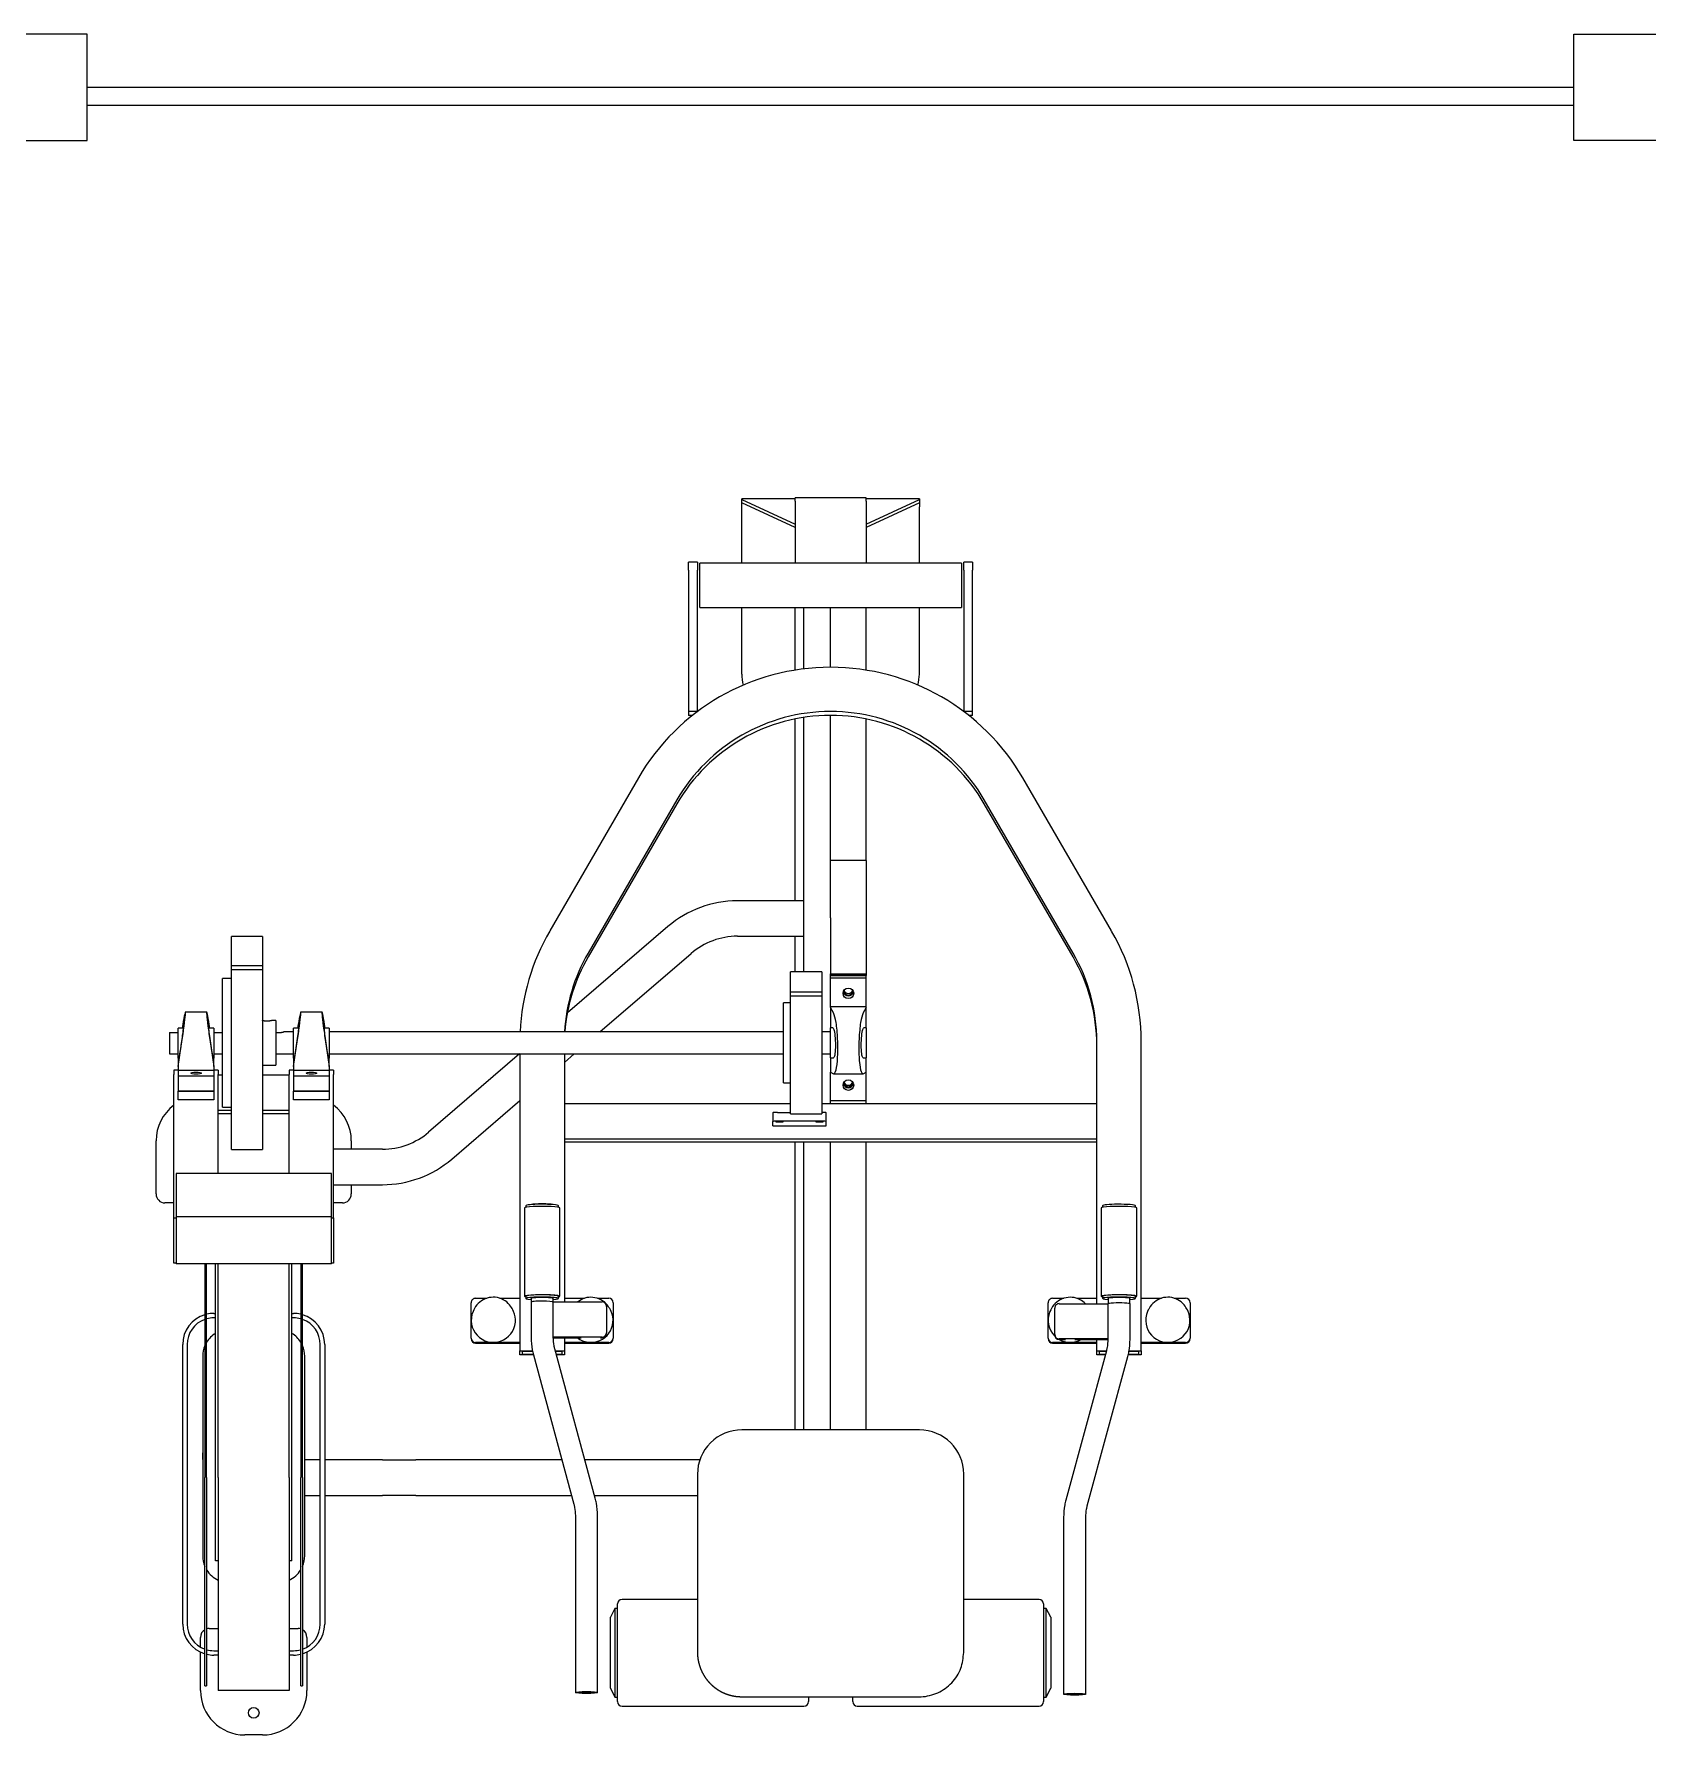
# Model space of a CAD drawing. Header units: millimetres. Extents: x -396 to 32754, y 354 to 22128.
# Drawn here: x 11954 to 13772, y 6112 to 8029 of the extents above; entities that cross this region are included whole.
import ezdxf

# ---------------------------------------------------------------- set-up
doc = ezdxf.new("R2010")
doc.units = ezdxf.units.MM
for name, color, linetype in [('equipments', 250, 'Continuous'), ('furniture', 26, 'Continuous'), ('glass', 7, 'Continuous')]:
    doc.layers.add(name, color=color, linetype=linetype)

# ---------------------------------------------------------------- blocks, each defined once
blk = doc.blocks.new('Fit29')
at = {"layer": 'equipments'}
for p, q in [((-100, 1349.4), (-100, 1349.7)), ((-40, 1349.7), (-100, 1349.7)), ((-100, 1349.1), (-100, 1349.4)), ((-100, 1349.1), (-40, 1321.3)), ((-100, 1345.2), (-100, 1349.1)), ((-40, 1317.4), (-100, 1345.2)), ((-100, 1340.7), (-100, 1345.2)), ((40, 1350.9), (-40, 1350.9)), ((-40, 1347.3), (-40, 1350.9)), ((-40, 1347.3), (-40, 1277.4)), ((40, 1347.3), (40, 1350.9)), ((100, 1349.7), (40, 1349.7)), ((40, 1321.3), (100, 1349.1)), ((40, 1347.3), (40, 1277.4)), ((100, 1345.2), (40, 1317.4)), ((100, 1349.7), (100, 1349.4)), ((100, 1349.1), (100, 1349.4)), ((100, 1349.1), (100, 1345.2)), ((100, 1345.2), (100, 1340.7)), ((-100, 1277.4), (-100, 1340.7)), ((100, 1277.4), (100, 1340.7)), ((-160, 1269.5), (-160, 1278.6)), ((-150, 1278.6), (-160, 1278.6)), ((-160, 1269.5), (-160, 1110.1)), ((-150, 1278.6), (-150, 1269.5)), ((-150, 1110.1), (-150, 1269.5)), ((147.5, 1277.4), (-147.5, 1277.4)), ((-147.5, 1227.4), (-147.5, 1277.4)), ((147.5, 1277.4), (147.5, 1227.4)), ((160, 1278.6), (150, 1278.6)), ((150, 1269.5), (150, 1278.6)), ((150, 1269.5), (150, 1110.1)), ((160, 1278.6), (160, 1269.5)), ((160, 1110.1), (160, 1269.5)), ((-147.5, 1227.4), (147.5, 1227.4)), ((-100, 1152.4), (-100, 1227.4)), ((-40, 1156.7), (-40, 1227.4)), ((-30, 1158.1), (-30, 1227.4)), ((0, 1159.9), (0, 1227.4)), ((40, 1156.7), (40, 1227.4)), ((100, 1152.4), (100, 1227.4)), ((-150, 1110.1), (-160, 1110.1)), ((-160, 1110.1), (-160, 1105.8)), ((-155.7, 1105.8), (-160, 1105.8)), ((-40, 896.9), (-40, 1101.7)), ((-30, 816.8), (-30, 1103.5)), ((0, 877.8), (0, 1105.8)), ((40, 942.2), (40, 1101.7)), ((160, 1110.1), (150, 1110.1)), ((160, 1105.8), (155.7, 1105.8)), ((160, 1105.8), (160, 1110.1)), ((-216.5, 1035.4), (-316.5, 862.9)), ((316.5, 862.9), (216.5, 1035.4)), ((-173.2, 1010.5), (-273.2, 838)), ((-173.2, 1006.1), (-273.2, 833.6)), ((273.2, 838), (173.2, 1010.5)), ((273.2, 833.6), (173.2, 1006.1)), ((40, 942.2), (0, 942.2)), ((40, 942.2), (40, 814.6)), ((-30, 896.9), (-105, 896.9)), ((-183.2, 867.9), (-296.6, 770.5)), ((0, 877.8), (0, 814.6)), ((-675, 823.9), (-675, 856.8)), ((-640, 856.8), (-675, 856.8)), ((-640, 856.8), (-640, 823.9)), ((-105, 856.9), (-30, 856.9)), ((-40, 816.8), (-40, 856.9)), ((-260, 749.2), (-157.1, 837.6)), ((-685, 736.8), (-685, 809.3)), ((-675, 809.3), (-685, 809.3)), ((-675, 818.9), (-675, 823.9)), ((-675, 823.9), (-640, 823.9)), ((-675, 616.8), (-675, 818.9)), ((-640, 818.9), (-675, 818.9)), ((-640, 823.9), (-640, 818.9)), ((-640, 818.9), (-640, 616.8)), ((-10, 816.8), (-45, 816.8)), ((-45, 794.3), (-45, 816.8)), ((-10, 816.8), (-10, 794.3)), ((0, 814.6), (40, 814.6)), ((0, 812.8), (0, 814.6)), ((40, 812.8), (0, 812.8)), ((0, 812.8), (40, 812.8)), ((0, 809.9), (0, 812.8)), ((0, 809.9), (40, 809.9)), ((0, 777.9), (0, 809.9)), ((40, 814.6), (40, 812.8)), ((40, 809.9), (40, 812.8)), ((40, 777.9), (40, 809.9)), ((-45, 794.3), (-10, 794.3)), ((-45, 789.3), (-45, 794.3)), ((-45, 656.8), (-45, 789.3)), ((-10, 789.3), (-45, 789.3)), ((-10, 794.3), (-10, 789.3)), ((-10, 789.3), (-10, 656.8)), ((-703, 771.5), (-727, 771.5)), ((-573, 771.5), (-597, 771.5)), ((-53, 691.8), (-53, 781.8)), ((-45, 781.8), (-53, 781.8)), ((0, 777.9), (40, 777.9)), ((0, 776.6), (0, 777.9)), ((0, 776.6), (0, 753.8)), ((3.4, 770.5), (0, 776.6)), ((40, 776.6), (36.6, 770.5)), ((40, 776.6), (40, 777.9)), ((40, 753.8), (40, 776.6)), ((-745, 748.5), (-745, 724.3)), ((-745, 748.5), (-735, 748.5)), ((-729.6, 753.5), (-735, 753.5)), ((-735, 719.5), (-735, 753.5)), ((-695, 753.5), (-700.4, 753.5)), ((-695, 753.5), (-695, 719.5)), ((-695, 748.5), (-685, 748.5)), ((-625, 761.8), (-630, 761.8)), ((-625, 761.8), (-625, 736.8)), ((-625, 748.5), (-620, 748.5)), ((-605, 749.2), (-616, 749.2)), ((-605, 719.5), (-605, 753.5)), ((-599.6, 753.5), (-605, 753.5)), ((-565, 753.5), (-570.4, 753.5)), ((-565, 753.5), (-565, 719.5)), ((-53, 749.2), (-565, 749.2)), ((0, 749.2), (-10, 749.2)), ((0, 719.8), (0, 753.8)), ((2.5, 753.8), (0, 753.8)), ((40, 753.8), (37.5, 753.8)), ((40, 753.8), (40, 719.8)), ((-735, 710.1), (-731.6, 733)), ((-698.4, 733), (-695, 710.1)), ((-685, 664.3), (-685, 736.8)), ((-625, 736.8), (-625, 711.8)), ((-605, 710.1), (-601.6, 733)), ((-568.4, 733), (-565, 710.1)), ((300, 442.9), (300, 738.3)), ((350, 389.7), (350, 738.3)), ((-745, 724.3), (-735, 724.3)), ((-735, 719.5), (-734.6, 719.5)), ((-735, 719.5), (-735, 710.1)), ((-735, 710.1), (-735, 705.6)), ((-695.4, 719.5), (-695, 719.5)), ((-695, 724.3), (-685, 724.3)), ((-695, 710.1), (-695, 719.5)), ((-695, 710.1), (-695, 705.6)), ((-640, 711.8), (-625, 711.8)), ((-625, 724.3), (-605, 724.3)), ((-605, 719.5), (-604.6, 719.5)), ((-605, 719.5), (-605, 710.1)), ((-605, 710.1), (-605, 705.6)), ((-565.4, 719.5), (-565, 719.5)), ((-565, 724.3), (-53, 724.3)), ((-565, 710.1), (-565, 719.5)), ((-565, 710.1), (-565, 705.6)), ((-350.4, 724.3), (-452.9, 636.2)), ((-350, 724.3), (-350, 389.7)), ((-300, 724.3), (-300, 444.9)), ((-300, 714.8), (-289, 724.3)), ((-10, 724.3), (0, 724.3)), ((0, 719.8), (3.3, 719.8)), ((0, 719.8), (0, 703.6)), ((36.7, 719.8), (40, 719.8)), ((40, 703.6), (40, 719.8)), ((-740, 705.9), (-740, 701)), ((-735, 705.9), (-740, 705.9)), ((-740, 539.7), (-740, 701)), ((-695, 705.6), (-735, 705.6)), ((-735, 705.6), (-735, 699.2)), ((-695, 699.2), (-735, 699.2)), ((-735, 699.2), (-735, 682.5)), ((-690, 705.9), (-695, 705.9)), ((-695, 705.6), (-695, 699.2)), ((-695, 699.2), (-695, 682.5)), ((-690, 705.9), (-690, 701)), ((-690, 589.5), (-690, 701)), ((-690, 700.9), (-685, 700.9)), ((-640, 700.9), (-610, 700.9)), ((-610, 705.9), (-610, 701)), ((-605, 705.9), (-610, 705.9)), ((-610, 589.5), (-610, 701)), ((-605, 705.6), (-605, 699.2)), ((-565, 705.6), (-605, 705.6)), ((-605, 699.2), (-605, 682.5)), ((-565, 699.2), (-605, 699.2)), ((-560, 705.9), (-565, 705.9)), ((-565, 705.6), (-565, 699.2)), ((-565, 699.2), (-565, 682.5)), ((-560, 705.9), (-560, 701)), ((-560, 539.7), (-560, 701)), ((-53, 691.8), (-45, 691.8)), ((0, 703.6), (3.4, 701.9)), ((0, 672), (0, 703.6)), ((3.8, 701.8), (36.2, 701.8)), ((36.6, 701.9), (40, 703.6)), ((40, 672), (40, 703.6)), ((-735, 682.5), (-695, 682.5)), ((-695, 682.5), (-735, 682.5)), ((-735, 672.7), (-735, 682.5)), ((-695, 672.7), (-735, 672.7)), ((-695, 682.5), (-695, 672.7)), ((-605, 672.7), (-605, 682.5)), ((-605, 682.5), (-565, 682.5)), ((-565, 682.5), (-605, 682.5)), ((-565, 672.7), (-605, 672.7)), ((-565, 682.5), (-565, 672.7)), ((-426.8, 605.9), (-350, 671.9)), ((0, 672), (40, 672)), ((0, 668.2), (0, 672)), ((40, 668.2), (40, 672)), ((-690, 660.9), (-675, 660.9)), ((-675, 656.9), (-690, 656.9)), ((-685, 664.3), (-675, 664.3)), ((-640, 660.9), (-610, 660.9)), ((-610, 656.9), (-640, 656.9)), ((-45, 668.2), (-300, 668.2)), ((-65, 658), (-65, 648.1)), ((-60, 658.5), (-45, 658.5)), ((-45, 656.8), (-10, 656.8)), ((300, 668.2), (-10, 668.2)), ((-5, 648.1), (-5, 658)), ((-65, 643.3), (-65, 648.1)), ((-65, 643.3), (-5, 643.3)), ((-10, 648.5), (-60, 648.5)), ((-5, 643.3), (-5, 648.1)), ((-760, 566.5), (-760, 626.5)), ((-675, 616.8), (-640, 616.8)), ((-505, 616.9), (-560, 616.9)), ((-540, 626.5), (-540, 616.9)), ((300, 628.3), (-300, 628.3)), ((300, 624.8), (-300, 624.8)), ((-40, 300.7), (-40, 624.8)), ((-30, 300.7), (-30, 624.8)), ((0, 300.7), (0, 624.8)), ((40, 300.7), (40, 624.8)), ((-562.5, 589.5), (-737.5, 589.5)), ((-737.5, 589.5), (-737.5, 540.9)), ((-562.5, 540.9), (-562.5, 589.5)), ((-560, 576.9), (-505, 576.9)), ((-540, 576.9), (-540, 566.5)), ((-740, 556.5), (-750, 556.5)), ((-550, 556.5), (-560, 556.5)), ((-740, 488.4), (-740, 539.7)), ((-740, 539.7), (-737.5, 539.7)), ((-737.5, 540.9), (-737.5, 487.7)), ((-562.5, 540.9), (-737.5, 540.9)), ((-562.5, 487.7), (-562.5, 540.9)), ((-562.5, 539.7), (-560, 539.7)), ((-560, 539.7), (-560, 488.4)), ((-345, 550.8), (-345, 451.2)), ((-343.5, 553.3), (-343.5, 551.5)), ((-306.5, 551.5), (-306.5, 553.3)), ((-305, 451.2), (-305, 550.8)), ((305, 550.8), (305, 451.2)), ((306.5, 553.3), (306.5, 551.5)), ((343.5, 551.5), (343.5, 553.3)), ((345, 451.2), (345, 550.8)), ((-737.5, 488.4), (-740, 488.4)), ((-562.5, 487.7), (-737.5, 487.7)), ((-562.5, 487.7), (-737.5, 487.7)), ((-737.5, 487.7), (-737.5, 487.7)), ((-705, 487.7), (-705, 485.5)), ((-705, 485.5), (-705, 247.2)), ((-705, 485.5), (-703, 485.5)), ((-703, 485.5), (-703, 487.7)), ((-703, 247.2), (-703, 485.5)), ((-693, 153.2), (-693, 487.7)), ((-690, 246.9), (-690, 487.7)), ((-610, 246.9), (-610, 487.7)), ((-607, 153.2), (-607, 487.7)), ((-597, 487.7), (-597, 485.5)), ((-597, 485.5), (-597, 247.2)), ((-597, 485.5), (-595, 485.5)), ((-595, 485.5), (-595, 487.7)), ((-595, 247.2), (-595, 485.5)), ((-560, 488.4), (-562.5, 488.4)), ((-562.5, 487.7), (-562.5, 487.7)), ((-405, 404.2), (-405, 444)), ((-400, 449), (-387.3, 449)), ((-372.7, 449), (-350, 449)), ((-343.5, 451.2), (-343.5, 448.7)), ((-337.5, 444.7), (-337.5, 404.9)), ((-337.2, 449), (-337.2, 444.9)), ((-312.7, 444.9), (-312.7, 449)), ((-312.5, 405.1), (-312.5, 444.9)), ((-312.5, 444.9), (-257.5, 444.9)), ((-306.5, 448.7), (-306.5, 451.2)), ((-300, 449), (-277.3, 449)), ((-262.7, 449), (-250, 449)), ((-245, 444), (-245, 404.2)), ((245, 404.2), (245, 444)), ((250, 449), (262.7, 449)), ((257.5, 442.9), (312.5, 442.9)), ((277.3, 449), (300, 449)), ((306.5, 451.2), (306.5, 448.7)), ((312.5, 442.9), (312.5, 403.1)), ((312.8, 449), (312.8, 442.9)), ((337.3, 442.9), (337.3, 449)), ((337.5, 402.9), (337.5, 442.7)), ((343.5, 448.7), (343.5, 451.2)), ((350, 449), (372.7, 449)), ((387.3, 449), (400, 449)), ((405, 444), (405, 404.2)), ((-695, 431.9), (-693, 431.9)), ((-693, 426.9), (-695, 426.9)), ((-607, 431.9), (-605, 431.9)), ((-605, 426.9), (-607, 426.9)), ((-402, 435.8), (-402.8, 434)), ((-357.2, 434), (-358, 435.8)), ((-252.5, 439.9), (-252.5, 410.1)), ((-247.2, 434), (-248, 435.8)), ((248, 435.8), (247.2, 434)), ((252.5, 408.1), (252.5, 438)), ((358, 435.8), (357.2, 434)), ((402.8, 434), (402, 435.8)), ((-405, 404.2), (-405, 403.5)), ((-257.5, 405.1), (-312.5, 405.1)), ((-312.5, 405.1), (-312.5, 404.9)), ((-312.5, 404.6), (-280.9, 404.6)), ((-300, 404.6), (-300, 389.7)), ((-259.1, 404.6), (-257.5, 404.6)), ((-252.5, 409.7), (-252.5, 410.1)), ((-245, 403.5), (-245, 404.2)), ((245, 404.2), (245, 403.5)), ((252.5, 408.1), (252.5, 407.6)), ((312.5, 403.1), (257.5, 403.1)), ((257.5, 402.7), (264.7, 402.7)), ((275.3, 402.7), (312.5, 402.7)), ((300, 389.7), (300, 402.7)), ((312.5, 402.9), (312.5, 403.1)), ((405, 403.5), (405, 404.2)), ((-730, 81.9), (-730, 396.9)), ((-725, 396.9), (-725, 81.9)), ((-707.5, 383.7), (-707.5, 274.9)), ((-592.5, 158.7), (-592.5, 383.7)), ((-575, 81.9), (-575, 396.9)), ((-570, 396.9), (-570, 81.9)), ((-350, 399.2), (-400, 399.2)), ((-400, 398.5), (-350, 398.5)), ((-350, 385.3), (-350, 389.7)), ((-350, 389.7), (-335.9, 389.7)), ((-334.9, 385.3), (-350, 385.3)), ((-347, 385.6), (-347, 389.4)), ((-347, 389.4), (-335.9, 389.4)), ((-335, 385.6), (-347, 385.6)), ((-334.9, 385.3), (-289.2, 217)), ((-265.1, 223.6), (-310.8, 391.9)), ((-310.2, 389.7), (-300, 389.7)), ((-310.1, 389.4), (-303, 389.4)), ((-303, 385.6), (-309.1, 385.6)), ((-300, 385.3), (-309, 385.3)), ((-303, 389.4), (-303, 385.6)), ((-250, 399.2), (-300, 399.2)), ((-300, 398.5), (-250, 398.5)), ((-300, 389.7), (-300, 385.3)), ((300, 399.2), (250, 399.2)), ((250, 398.5), (300, 398.5)), ((310.8, 389.9), (265.1, 221.6)), ((289.2, 215.1), (334.9, 383.3)), ((300, 389.7), (310.7, 389.7)), ((300, 385.3), (300, 389.7)), ((309.5, 385.3), (300, 385.3)), ((303, 389.4), (310.6, 389.4)), ((303, 385.6), (303, 389.4)), ((309.6, 385.6), (303, 385.6)), ((350, 385.3), (335.4, 385.3)), ((347, 385.6), (335.5, 385.6)), ((336.3, 389.7), (350, 389.7)), ((336.3, 389.4), (347, 389.4)), ((347, 389.4), (347, 385.6)), ((400, 399.2), (350, 399.2)), ((350, 398.5), (400, 398.5)), ((350, 389.7), (350, 385.3)), ((100, 300.7), (-100, 300.7)), ((-707.5, 267.4), (-707.5, 274.9)), ((-707.5, 267.4), (-707.5, 158.7)), ((-575, 266.9), (-592.5, 266.9)), ((-505, 266.9), (-570, 266.9)), ((-505, 266.9), (-467.5, 266.9)), ((-302.8, 266.9), (-467.5, 266.9)), ((-182.5, 266.9), (-276.9, 266.9)), ((-147.3, 266.9), (-182.5, 266.9)), ((-150, 250.9), (-150, 249.1)), ((150, 249.1), (150, 250.9)), ((-705, 12.2), (-705, 247.2)), ((-703, 247.2), (-703, 12.2)), ((-690, 246.9), (-690, 6.9)), ((-610, 246.9), (-610, 6.9)), ((-597, 12.2), (-597, 247.2)), ((-595, 247.2), (-595, 12.2)), ((-150, 249.1), (-150, 49.9)), ((150, 49.9), (150, 249.1)), ((-592.5, 226.9), (-575, 226.9)), ((-570, 226.9), (-505, 226.9)), ((-467.5, 226.9), (-505, 226.9)), ((-467.5, 226.9), (-291.9, 226.9)), ((-266, 226.9), (-182.5, 226.9)), ((-182.5, 226.9), (-150, 226.9)), ((-287.5, 204.1), (-287.5, 4.8)), ((-262.5, 4.8), (-262.5, 204.1)), ((262.5, 202.1), (262.5, 2.8)), ((287.5, 2.8), (287.5, 202.1)), ((-690, 153.2), (-693, 153.2)), ((-607, 153.2), (-610, 153.2)), ((-243, 99.5), (-248, 89.5)), ((-243, 99.5), (-243, 49.5)), ((-240, 99.5), (-243, 99.5)), ((-240, 49.5), (-240, 104.5)), ((-150, 109.5), (-235, 109.5)), ((235, 109.5), (150, 109.5)), ((240, 104.5), (240, 49.5)), ((243, 99.5), (240, 99.5)), ((243, 49.5), (243, 99.5)), ((248, 89.5), (243, 99.5)), ((-700, 76.9), (-690, 76.9)), ((-610, 76.9), (-600, 76.9)), ((-248, 49.5), (-248, 89.5)), ((248, 89.5), (248, 49.5)), ((-710, 55.9), (-710, 66.9)), ((-590, 66.9), (-590, 55.9)), ((-710, 6.9), (-710, 50.3)), ((-695, 51.9), (-690, 51.9)), ((-690, 46.9), (-695, 46.9)), ((-610, 51.9), (-605, 51.9)), ((-605, 46.9), (-610, 46.9)), ((-590, 50.3), (-590, 6.9)), ((-248, 9.5), (-248, 49.5)), ((-243, 49.5), (-243, -0.5)), ((-240, -5.5), (-240, 49.5)), ((240, 49.5), (240, -5.5)), ((243, -0.5), (243, 49.5)), ((248, 49.5), (248, 9.5)), ((-705, 12.2), (-703, 12.2)), ((-610, 6.9), (-690, 6.9)), ((-597, 12.2), (-595, 12.2)), ((-248, 9.5), (-243, -0.5)), ((-100, 0), (100, 0)), ((-25, 0), (-25, -5.5)), ((243, -0.5), (248, 9.5)), ((-243, -0.5), (-240, -0.5)), ((-235, -10.5), (-30, -10.5)), ((25, -5.5), (25, 0)), ((30, -10.5), (235, -10.5)), ((240, -0.5), (243, -0.5)), ((-640, -43.1), (-660, -43.1))]:
    blk.add_line(p, q, dxfattribs=at)
blk.add_circle((-650, -18.1), 6, dxfattribs=at)
for centre, radius, start, end in [((-50, 1152.4), 50, 180, 194.608), ((50, 1152.4), 50, 345.392, 360), ((-105, 776.9), 120, 90, 130.6696), ((-105, 776.9), 80, 90, 130.6696), ((-710, 626.5), 50, 126.8699, 180), ((-590, 626.5), 50, 360, 53.1301), ((-505, 696.9), 80, 270, 310.6696), ((-505, 696.9), 120, 270, 310.6696), ((-750, 566.5), 10, 180, 270), ((-550, 566.5), 10, 270, 360), ((-695, 396.9), 35, 106.6015, 180), ((-695, 396.9), 30, 109.4712, 180), ((-695, 396.9), 35, 90, 103.213), ((-695, 396.9), 30, 90, 105.466), ((-605, 396.9), 35, 76.787, 90), ((-605, 396.9), 30, 74.534, 90), ((-605, 396.9), 35, 360, 73.3984), ((-605, 396.9), 30, 360, 70.5288), ((-677.5, 383.7), 30, 121.1089, 148.2116), ((-622.5, 383.7), 30, 31.7883, 58.8911), ((-677.5, 383.7), 30, 156.4435, 180), ((-622.5, 383.7), 30, 360, 23.5564), ((-677.5, 158.7), 30, 180, 203.5564), ((-622.5, 158.7), 30, 336.4435, 360), ((-677.5, 158.7), 30, 211.7883, 245.3757), ((-622.5, 158.7), 30, 294.6243, 328.2116), ((-235, 104.5), 5, 90, 180), ((235, 104.5), 5, 360, 90), ((-695, 81.9), 35, 180, 253.3984), ((-695, 81.9), 30, 180, 250.5288), ((-700, 66.9), 10, 90, 107.4576), ((-600, 66.9), 10, 72.5424, 90), ((-605, 81.9), 35, 286.6015, 360), ((-605, 81.9), 30, 289.4712, 360), ((-700, 66.9), 10, 120, 180), ((-600, 66.9), 10, 360, 60), ((-695, 81.9), 30, 254.534, 270), ((-695, 81.9), 35, 256.787, 270), ((-605, 81.9), 30, 270, 285.466), ((-605, 81.9), 35, 270, 283.213), ((-660, 6.9), 50, 180, 270), ((-640, 6.9), 50, 270, 360), ((-235, -5.5), 5, 180, 270), ((-30, -5.5), 5, 270, 360), ((30, -5.5), 5, 180, 270), ((235, -5.5), 5, 270, 360)]:
    blk.add_arc(centre, radius, start, end, dxfattribs=at)
for centre, major_axis, ratio, start_param, end_param in [((0, 910.9), (250, 0), 0.996195, 0.523599, 2.617994), ((0, 910.9), (200, 0), 0.996195, 0.523599, 2.617994), ((0, 906.5), (200, 0), 0.996195, 0.523599, 2.617994), ((-100, 738.3), (250, 0), 0.996195, 2.617994, 3.097831), ((100, 738.3), (250, 0), 0.996195, 0, 0.523599), ((-100, 738.3), (200, 0), 0.996195, 2.617994, 3.08688), ((-100, 734), (200, 0), 0.996195, 2.617994, 3.064961), ((100, 738.3), (200, 0), 0.996195, 0, 0.523599), ((100, 734), (200, 0), 0.996195, 0, 0.523599), ((20, 792.6), (6, 0), 0.984808, 1.570796326794897, 7.853981633974483), ((20, 795.6), (6, 0), 0.984808, -2.889123, -0.25247), ((20, 795.6), (5, 0), 0.984808, 3.074333, 6.350445), ((20, 797.3), (5, 0), 0.984808, -2.894041, -1.570796), ((20, 797.3), (5, 0), 0.984808, -1.570796, -0.247551), ((-715, 702.6), (6, 0), 0.197393, 1.570796326794897, 7.853981633974483), ((-585, 702.6), (6, 0), 0.197393, 1.570796326794897, 7.853981633974483), ((20, 689.2), (6, 0), 0.984808, 1.570796326794897, 7.853981633974483), ((20, 692.2), (6, 0), 0.984808, -2.889123, -0.25247), ((20, 692.2), (5, 0), 0.984808, 3.074333, 6.350445), ((20, 693.9), (5, 0), 0.984808, -2.894041, -1.570796), ((20, 693.9), (5, 0), 0.984808, -1.570796, -0.247551), ((-60, 658), (5, 0), 0.087156, 1.570796, 3.141593), ((-10, 658), (5, 0), 0.087156, 0, 1.570796), ((-60, 648.1), (5, 0), 0.087156, 1.570796, 3.141593), ((-57.5, 647.6), (4, 0), 0.087156, 1.570796326794897, 7.853981633974483), ((-12.5, 647.6), (4, 0), 0.087156, 1.570796326794897, 7.853981633974483), ((-10, 648.1), (5, 0), 0.087156, 0, 1.570796), ((-325, 550.8), (20, 0), 0.087156, 0, 3.141593), ((-325, 553.3), (18.5, 0), 0.087156, 1.658063, 3.141593), ((-325, 554.3), (12.2, 0), 0.087156, 0.221571, 2.920022), ((-325, 553.3), (18.5, 0), 0.087156, 0, 1.658063), ((325, 550.8), (20, 0), 0.087156, 0, 3.141593), ((325, 553.3), (18.5, 0), 0.087156, 1.658063, 3.141593), ((325, 553.3), (18.5, 0), 0.087156, 0, 1.658063), ((-400, 444), (5, 0), 0.996195, 1.570796, 3.141593), ((-325, 448.7), (18.5, 0), 0.087156, 1.48353, 3.988689), ((-325, 451.2), (20, 0), 0.087156, -0.389761, 3.141593), ((-325, 451.2), (20, 0), 0.087156, -3.141593, -2.751832), ((-325, 451.2), (18.5, 0), 0.087156, 1.48353, 3.141593), ((-325, 448.7), (12.6, 0), 0.087156, -0.236251, 3.377844), ((-325, 444.7), (12.5, 0), 0.087156, 1.570796, 3.141593), ((-325, 444.7), (12.5, 0), 0.087156, 0, 1.570796), ((-325, 451.2), (18.5, 0), 0.087156, 0, 1.48353), ((-325, 448.7), (18.5, 0), 0.087156, -0.847096, 1.48353), ((-257.5, 439.9), (5, 0), 0.996195, 0, 1.570796), ((-250, 444), (5, 0), 0.996195, 0, 1.570796), ((250, 444), (5, 0), 0.996195, 1.570796, 3.141593), ((257.5, 438), (5, 0), 0.996195, 1.570796, 3.141593), ((325, 448.7), (18.5, 0), 0.087156, 1.48353, 3.988689), ((325, 451.2), (20, 0), 0.087156, -0.389761, 3.141593), ((325, 451.2), (20, 0), 0.087156, -3.141593, -2.751832), ((325, 451.2), (18.5, 0), 0.087156, 1.48353, 3.141593), ((325, 448.7), (12.6, 0), 0.087156, -0.236251, 3.377844), ((325, 442.7), (12.5, 0), 0.087156, 0, 3.141593), ((325, 451.2), (18.5, 0), 0.087156, 0, 1.48353), ((325, 448.7), (18.5, 0), 0.087156, -0.847096, 1.48353), ((400, 444), (5, 0), 0.996195, 0, 1.570796), ((-380, 424.1), (24.9, 0), 0.996195, 2.731007, 6.195919), ((-380, 424.1), (24.9, 0), 0.996195, -0.087266, 0.410585), ((-270, 424.1), (24.9, 0), 0.996195, -2.238495, -0.087266), ((-270, 424.1), (24.9, 0), 0.996195, -0.087266, 0.410585), ((270, 424.1), (24.9, 0), 0.996195, 2.731007, 3.941914), ((380, 424.1), (24.9, 0), 0.996195, 2.731007, 6.195919), ((380, 424.1), (24.9, 0), 0.996195, -0.087266, 0.410585), ((-400, 404.2), (5, 0), 0.996195, 3.141593, 4.712389), ((-400, 403.5), (5, 0), 0.996195, 3.141593, 4.712389), ((-257.5, 410.1), (5, 0), 0.996195, -1.570796, 0), ((-257.5, 409.6), (5, 0), 0.996195, -1.570796, -0.010332), ((-250, 404.2), (5, 0), 0.996195, -1.570796, 0), ((-250, 403.5), (5, 0), 0.996195, -1.570796, 0), ((250, 404.2), (5, 0), 0.996195, 3.141593, 4.712389), ((250, 403.5), (5, 0), 0.996195, 3.141593, 4.712389), ((257.5, 408.1), (5, 0), 0.996195, 3.141593, 4.712389), ((257.5, 407.6), (5, 0), 0.996195, 3.141593, 4.712389), ((270, 424.1), (24.9, 0), 0.996195, -2.095131, -1.046461), ((400, 404.2), (5, 0), 0.996195, -1.570796, 0), ((400, 403.5), (5, 0), 0.996195, -1.570796, 0), ((-100, 250.9), (50, 0), 0.996195, 1.570796, 3.141593), ((100, 250.9), (50, 0), 0.996195, 0, 1.570796), ((-275, 4.8), (12.5, 0), 0.087156, 1.570796326794897, 7.853981633974483), ((-275, 4.8), (9.5, 0), 0.087156, 1.570796326794897, 7.853981633974483), ((275, 2.8), (12.5, 0), 0.087156, 1.570796326794897, 7.853981633974483), ((275, 2.8), (9.5, 0), 0.087156, 1.570796326794897, 7.853981633974483)]:
    blk.add_ellipse(centre, major_axis=major_axis, ratio=ratio, start_param=start_param, end_param=end_param, dxfattribs=at)
for points, knots in [([(-731.6, 733), (-730.7, 739.4), (-728.8, 752.3), (-727, 767.3), (-726.7, 773.2), (-728, 768.7), (-729.7, 758.6), (-730.5, 753.5)], [0, 0, 0, 0, 19.095183, 38.086593, 57.003386, 75.95591, 95.015627, 95.015627, 95.015627, 95.015627]), ([(-699.5, 753.5), (-700.3, 758.6), (-702, 768.7), (-703.3, 773.2), (-703, 767.3), (-701.2, 752.3), (-699.3, 739.4), (-698.4, 733)], [0, 0, 0, 0, 19.059717, 38.012241, 56.929034, 75.920443, 95.015627, 95.015627, 95.015627, 95.015627]), ([(-601.6, 733), (-600.7, 739.4), (-598.8, 752.3), (-597, 767.3), (-596.7, 773.2), (-598, 768.7), (-599.7, 758.6), (-600.5, 753.5)], [0, 0, 0, 0, 19.095183, 38.086593, 57.003386, 75.95591, 95.015627, 95.015627, 95.015627, 95.015627]), ([(-569.5, 753.5), (-570.3, 758.6), (-572, 768.7), (-573.3, 773.2), (-573, 767.3), (-571.2, 752.3), (-569.3, 739.4), (-568.4, 733)], [0, 0, 0, 0, 19.059717, 38.012241, 56.929034, 75.920443, 95.015627, 95.015627, 95.015627, 95.015627]), ([(3.4, 701.9), (4.4, 702.5), (6.4, 703.8), (8.2, 720.1), (8.2, 741.1), (6.4, 761.5), (4.4, 767.5), (3.4, 770.5)], [0, 0, 0, 0, 20.526587, 40.931445, 61.267021, 81.67188, 102.198467, 102.198467, 102.198467, 102.198467]), ([(36.6, 770.5), (35.6, 767.5), (33.6, 761.5), (31.8, 741.1), (31.8, 720.1), (33.6, 703.8), (35.6, 702.5), (36.6, 701.9)], [0, 0, 0, 0, 20.526587, 40.931445, 61.267021, 81.67188, 102.198467, 102.198467, 102.198467, 102.198467]), ([(-729.6, 753.5), (-729.6, 753.1), (-729.6, 752.1), (-730.4, 745.3), (-731.6, 736.5), (-732.9, 727.7), (-734.1, 720.9), (-734.4, 720), (-734.6, 719.5)], [0, 0, 0, 0, 8.799702, 17.628885, 26.506129, 35.402011, 44.268633, 53.087144, 53.087144, 53.087144, 53.087144]), ([(-695.4, 719.5), (-695.6, 720.2), (-696, 721.5), (-697.6, 731), (-699.2, 742), (-700.4, 751.5), (-700.4, 752.8), (-700.4, 753.5)], [0, 0, 0, 0, 10.533987, 21.135614, 31.752793, 42.311973, 52.819571, 52.819571, 52.819571, 52.819571]), ([(-635, 761.3), (-635.3, 761.3), (-636, 761.3), (-636.9, 761.3), (-637.8, 761.4), (-638.6, 761.5), (-639.2, 761.6), (-639.6, 761.7), (-639.9, 761.7), (-640, 761.8), (-640, 761.8)], [0, 0, 0, 0, 0.967963, 1.964254, 2.961193, 3.929966, 4.898683, 5.895569, 6.891828, 7.85976, 7.85976, 7.85976, 7.85976]), ([(-630, 761.8), (-630, 761.8), (-630.1, 761.7), (-630.4, 761.7), (-630.8, 761.6), (-631.4, 761.5), (-632.2, 761.4), (-633.1, 761.3), (-634, 761.3), (-634.7, 761.3), (-635, 761.3)], [0, 0, 0, 0, 0.967932, 1.964191, 2.961077, 3.929795, 4.898567, 5.895506, 6.891797, 7.85976, 7.85976, 7.85976, 7.85976]), ([(-620, 748.5), (-619.7, 748.6), (-619.2, 748.6), (-618.5, 748.6), (-617.8, 748.8), (-617.2, 748.9), (-616.7, 749), (-616.3, 749.1), (-616, 749.2), (-616, 749.2), (-616, 749.2)], [0, 0, 0, 0, 0.777304, 1.577121, 2.378318, 3.157374, 3.936116, 4.737014, 5.536649, 6.31378, 6.31378, 6.31378, 6.31378]), ([(-599.6, 753.5), (-599.6, 752.8), (-599.6, 751.5), (-600.8, 742), (-602.4, 731), (-604, 721.5), (-604.4, 720.2), (-604.6, 719.5)], [0, 0, 0, 0, 10.507599, 21.066779, 31.683958, 42.285584, 52.819571, 52.819571, 52.819571, 52.819571]), ([(-565.4, 719.5), (-565.6, 720.2), (-566, 721.5), (-567.6, 731), (-569.2, 742), (-570.4, 751.5), (-570.4, 752.8), (-570.4, 753.5)], [0, 0, 0, 0, 10.533987, 21.135614, 31.752793, 42.311973, 52.819571, 52.819571, 52.819571, 52.819571]), ([(2.5, 753.8), (3, 753.1), (4.1, 751.8), (5.3, 742.3), (5.6, 731.2), (4.8, 721.7), (3.8, 720.4), (3.3, 719.8)], [0, 0, 0, 0, 10.619317, 21.185326, 31.694997, 42.223377, 52.819565, 52.819565, 52.819565, 52.819565]), ([(36.7, 719.8), (36.2, 720.4), (35.2, 721.7), (34.4, 731.2), (34.7, 742.3), (35.9, 751.8), (37, 753.1), (37.5, 753.8)], [0, 0, 0, 0, 10.596188, 21.124568, 31.63424, 42.200248, 52.819565, 52.819565, 52.819565, 52.819565]), ([(-358, 435.8), (-359.1, 437.8), (-361.7, 442.5), (-368.6, 447.9), (-377.7, 450.7), (-387.2, 449.7), (-395.6, 445.2), (-400.1, 439.8), (-401.7, 436.4), (-402, 435.8)], [0, 0, 0, 0, 6.903371, 16.208841, 25.513931, 34.815465, 44.112354, 53.405834, 55.442296, 55.442296, 55.442296, 55.442296]), ([(-248, 435.8), (-249.1, 437.8), (-251.7, 442.5), (-258.6, 447.9), (-267.7, 450.6), (-277.2, 449.8), (-282.4, 446.5), (-285, 444.9)], [0, 0, 0, 0, 6.903379, 16.208769, 25.513748, 34.815125, 43.785955, 43.785955, 43.785955, 43.785955]), ([(287.2, 442.9), (285.3, 444.6), (280.9, 448.2), (272.3, 450.6), (262.8, 449.7), (254.4, 445.2), (249.9, 439.8), (248.3, 436.4), (248, 435.8)], [0, 0, 0, 0, 7.524256, 16.829282, 26.130781, 35.427642, 44.721098, 46.757634, 46.757634, 46.757634, 46.757634]), ([(402, 435.8), (400.9, 437.8), (398.3, 442.5), (391.4, 447.9), (382.3, 450.7), (372.8, 449.7), (364.4, 445.2), (359.9, 439.8), (358.3, 436.4), (358, 435.8)], [0, 0, 0, 0, 6.903371, 16.208841, 25.513931, 34.815465, 44.112354, 53.405834, 55.442296, 55.442296, 55.442296, 55.442296]), ([(-337.5, 404.9), (-337.3, 400.1), (-337, 393.5), (-335.4, 387.2), (-334.9, 385.3)], [0, 0, 0, 0, 14.165699, 19.780635, 19.780635, 19.780635, 19.780635]), ([(-310.8, 391.9), (-311.1, 393.1), (-312.1, 397.3), (-312.3, 401.7), (-312.5, 404.9)], [0, 0, 0, 0, 3.743124, 13.189333, 13.189333, 13.189333, 13.189333]), ([(312.5, 402.9), (312.3, 399.7), (312.1, 395.3), (311.1, 391.1), (310.8, 389.9)], [0, 0, 0, 0, 9.445287, 13.189336, 13.189336, 13.189336, 13.189336]), ([(334.9, 383.3), (335.4, 385.2), (337, 391.5), (337.3, 398.1), (337.5, 402.9)], [0, 0, 0, 0, 5.613548, 19.78063, 19.78063, 19.78063, 19.78063]), ([(-707.5, 274.9), (-707.5, 274.9), (-707.5, 274.5), (-707.5, 273.7), (-707.4, 272.4), (-707.3, 271.2), (-707.4, 269.9), (-707.5, 268.6), (-707.5, 267.8), (-707.5, 267.4), (-707.5, 267.4)], [0, 0, 0, 0, 0.143923, 1.443662, 2.746972, 4.018193, 5.289414, 6.592724, 7.892463, 8.036385, 8.036385, 8.036385, 8.036385]), ([(-289.2, 217), (-288.9, 215.8), (-287.9, 211.6), (-287.7, 207.2), (-287.5, 204.1)], [0, 0, 0, 0, 3.743124, 13.189333, 13.189333, 13.189333, 13.189333]), ([(-262.5, 204.1), (-262.7, 208.8), (-263, 215.4), (-264.6, 221.8), (-265.1, 223.6)], [0, 0, 0, 0, 14.165699, 19.780635, 19.780635, 19.780635, 19.780635]), ([(265.1, 221.6), (264.6, 219.8), (263, 213.4), (262.7, 206.8), (262.5, 202.1)], [0, 0, 0, 0, 5.613548, 19.78063, 19.78063, 19.78063, 19.78063]), ([(287.5, 202.1), (287.7, 205.2), (287.9, 209.6), (288.9, 213.8), (289.2, 215.1)], [0, 0, 0, 0, 9.445287, 13.189336, 13.189336, 13.189336, 13.189336]), ([(-150, 49.9), (-150, 49.8), (-150, 49.6), (-150, 49.3), (-150, 48.9), (-150, 48.6), (-150, 48.3), (-150, 48), (-150, 47.7), (-149.9, 47.4), (-149.9, 47), (-149.9, 46.7), (-149.9, 46.4), (-149.9, 46.1), (-149.8, 45.8), (-149.8, 45.5), (-149.8, 45.2), (-149.7, 44.8), (-149.7, 44.5), (-149.7, 44.2), (-149.6, 43.9), (-149.6, 43.6), (-149.6, 43.3), (-149.5, 43), (-149.5, 42.7), (-149.4, 42.3), (-149.4, 42), (-149.3, 41.7), (-149.3, 41.4), (-149.2, 41.1), (-149.2, 40.8), (-149.1, 40.5), (-149, 40.2), (-149, 39.9), (-148.9, 39.6), (-148.8, 39.2), (-148.8, 38.9), (-148.7, 38.6), (-148.6, 38.3), (-148.6, 38), (-148.5, 37.7), (-148.4, 37.4), (-148.3, 37.1), (-148.2, 36.8), (-148.2, 36.5), (-148.1, 36.2), (-148, 35.9), (-147.9, 35.6), (-147.8, 35.3), (-147.7, 35), (-147.6, 34.7), (-147.5, 34.4), (-147.4, 34.1), (-147.3, 33.8), (-147.2, 33.5), (-147.1, 33.2), (-147, 32.9), (-146.9, 32.6), (-146.8, 32.3), (-146.7, 32), (-146.6, 31.7), (-146.4, 31.4), (-146.3, 31.1), (-146.2, 30.8), (-146.1, 30.5), (-146, 30.3), (-145.8, 30), (-145.7, 29.7), (-145.6, 29.4), (-145.5, 29.1), (-145.3, 28.8), (-145.2, 28.5), (-145, 28.2), (-144.9, 28), (-144.8, 27.7), (-144.6, 27.4), (-144.5, 27.1), (-144.3, 26.8), (-144.2, 26.6), (-144, 26.3), (-143.9, 26), (-143.7, 25.7), (-143.6, 25.4), (-143.4, 25.2), (-143.3, 24.9), (-143.1, 24.6), (-143, 24.4), (-142.8, 24.1), (-142.6, 23.8), (-142.5, 23.6), (-142.3, 23.3), (-142.1, 23), (-142, 22.8), (-141.8, 22.5), (-141.6, 22.2), (-141.4, 22), (-141.3, 21.7), (-141.1, 21.5), (-140.9, 21.2), (-140.7, 20.9), (-140.5, 20.7), (-140.4, 20.4), (-140.2, 20.2), (-140, 19.9), (-139.8, 19.7), (-139.6, 19.4), (-139.4, 19.2), (-139.2, 18.9), (-139, 18.7), (-138.8, 18.4), (-138.6, 18.2), (-138.4, 18), (-138.2, 17.7), (-138, 17.5), (-137.8, 17.2), (-137.6, 17), (-137.4, 16.8), (-137.2, 16.5), (-137, 16.3), (-136.8, 16.1), (-136.5, 15.8), (-136.3, 15.6), (-136.1, 15.4), (-135.9, 15.2), (-135.7, 14.9), (-135.4, 14.7), (-135.2, 14.5), (-135, 14.3), (-134.8, 14), (-134.5, 13.8), (-134.3, 13.6), (-134.1, 13.4), (-133.9, 13.2), (-133.6, 13), (-133.4, 12.7), (-133.1, 12.5), (-132.9, 12.3), (-132.7, 12.1), (-132.4, 11.9), (-132.2, 11.7), (-131.9, 11.5), (-131.7, 11.3), (-131.5, 11.1), (-131.2, 10.9), (-131, 10.7), (-130.7, 10.5), (-130.5, 10.3), (-130.2, 10.1), (-130, 10), (-129.7, 9.8), (-129.5, 9.6), (-129.2, 9.4), (-128.9, 9.2), (-128.7, 9), (-128.4, 8.9), (-128.2, 8.7), (-127.9, 8.5), (-127.7, 8.3), (-127.4, 8.2), (-127.1, 8), (-126.9, 7.8), (-126.6, 7.6), (-126.3, 7.5), (-126.1, 7.3), (-125.8, 7.1), (-125.5, 7), (-125.2, 6.8), (-125, 6.7), (-124.7, 6.5), (-124.4, 6.4), (-124.2, 6.2), (-123.9, 6.1), (-123.6, 5.9), (-123.3, 5.8), (-123, 5.6), (-122.8, 5.5), (-122.5, 5.3), (-122.2, 5.2), (-121.9, 5), (-121.6, 4.9), (-121.4, 4.8), (-121.1, 4.6), (-120.8, 4.5), (-120.5, 4.4), (-120.2, 4.3), (-119.9, 4.1), (-119.6, 4), (-119.3, 3.9), (-119, 3.8), (-118.8, 3.6), (-118.5, 3.5), (-118.2, 3.4), (-117.9, 3.3), (-117.6, 3.2), (-117.3, 3.1), (-117, 3), (-116.7, 2.9), (-116.4, 2.8), (-116.1, 2.7), (-115.8, 2.6), (-115.5, 2.5), (-115.2, 2.4), (-114.9, 2.3), (-114.6, 2.2), (-114.3, 2.1), (-114, 2), (-113.7, 1.9), (-113.4, 1.8), (-113.1, 1.7), (-112.8, 1.7), (-112.5, 1.6), (-112.2, 1.5), (-111.9, 1.4), (-111.5, 1.3), (-111.2, 1.3), (-110.9, 1.2), (-110.6, 1.1), (-110.3, 1.1), (-110, 1), (-109.7, 0.9), (-109.4, 0.9), (-109.1, 0.8), (-108.8, 0.8), (-108.5, 0.7), (-108.2, 0.7), (-107.8, 0.6), (-107.5, 0.6), (-107.2, 0.5), (-106.9, 0.5), (-106.6, 0.4), (-106.3, 0.4), (-106, 0.4), (-105.7, 0.3), (-105.3, 0.3), (-105, 0.3), (-104.7, 0.2), (-104.4, 0.2), (-104.1, 0.2), (-103.8, 0.1), (-103.5, 0.1), (-103.1, 0.1), (-102.8, 0.1), (-102.5, 0.1), (-102.2, 0), (-101.9, 0), (-101.6, 0), (-101.3, 0), (-100.9, 0), (-100.6, 0), (-100.3, 0), (-100.1, 0), (-100, 0)], [0, 0, 0, 0, 0.315942, 0.631809, 0.9477, 1.263564, 1.579399, 1.895202, 2.210976, 2.52672, 2.842438, 3.158133, 3.473806, 3.789461, 4.1051, 4.420727, 4.736344, 5.051955, 5.367563, 5.68317, 5.99878, 6.314396, 6.630021, 6.945658, 7.26131, 7.576981, 7.892673, 8.20839, 8.524135, 8.839911, 9.155721, 9.471568, 9.787456, 10.103388, 10.419366, 10.735395, 11.051472, 11.36752, 11.683517, 11.999466, 12.31537, 12.631233, 12.947057, 13.262845, 13.578602, 13.89433, 14.210033, 14.525713, 14.841373, 15.157017, 15.472649, 15.78827, 16.103885, 16.419497, 16.735107, 17.050721, 17.366341, 17.681969, 17.99761, 18.313266, 18.62894, 18.944637, 19.260358, 19.576106, 19.891887, 20.207701, 20.523553, 20.839446, 21.155382, 21.471366, 21.7874, 22.103476, 22.419484, 22.735398, 23.051222, 23.366959, 23.682612, 23.998186, 24.313682, 24.629105, 24.944458, 25.259744, 25.574966, 25.890127, 26.205231, 26.520281, 26.83528, 27.150231, 27.465137, 27.780002, 28.094829, 28.40962, 28.724379, 29.039109, 29.353813, 29.668494, 29.983155, 30.2978, 30.61243, 30.927051, 31.241664, 31.556272, 31.870879, 32.185487, 32.5001, 32.814722, 33.129353, 33.443999, 33.758662, 34.073344, 34.38805, 34.702782, 35.017543, 35.332337, 35.647166, 35.962033, 36.276943, 36.591897, 36.906898, 37.221951, 37.537059, 37.852223, 38.167448, 38.482737, 38.798093, 39.113519, 39.429019, 39.744595, 40.060251, 40.375991, 40.691817, 41.007733, 41.323743, 41.639816, 41.955811, 42.271713, 42.587526, 42.903254, 43.218899, 43.534465, 43.849955, 44.165372, 44.48072, 44.796002, 45.111221, 45.426381, 45.741483, 46.056533, 46.371532, 46.686484, 47.001393, 47.31626, 47.63109, 47.945885, 48.260649, 48.575384, 48.890094, 49.204782, 49.51945, 49.834103, 50.148742, 50.463371, 50.777993, 51.092611, 51.407228, 51.721847, 52.036472, 52.351104, 52.665748, 52.980406, 53.295081, 53.609777, 53.924496, 54.239242, 54.554017, 54.868824, 55.183668, 55.49855, 55.813474, 56.128443, 56.44346, 56.758528, 57.07365, 57.388831, 57.704071, 58.019376, 58.334748, 58.65019, 58.965705, 59.281297, 59.59697, 59.912725, 60.228567, 60.544499, 60.860525, 61.176599, 61.492587, 61.808483, 62.124291, 62.440014, 62.755656, 63.071218, 63.386706, 63.702122, 64.017469, 64.332751, 64.64797, 64.96313, 65.278234, 65.593286, 65.908287, 66.223243, 66.538154, 66.853025, 67.16786, 67.482659, 67.797428, 68.112169, 68.426884, 68.741578, 69.056253, 69.370911, 69.685557, 70.000193, 70.314822, 70.629448, 70.944072, 71.258699, 71.573331, 71.887971, 72.202622, 72.517287, 72.83197, 73.146673, 73.461399, 73.776151, 74.090932, 74.405746, 74.720594, 75.03548, 75.350407, 75.665377, 75.980393, 76.295458, 76.610574, 76.925742, 77.240963, 77.556237, 77.871559, 78.18688, 78.502298, 78.502298, 78.502298, 78.502298]), ([(100, 0), (100.7, 0), (107.8, 0.1), (121.3, 3.4), (137.3, 14.9), (148, 31.3), (149.4, 43.8), (150, 49.9)], [0, 0, 0, 0, 1.952088, 21.308443, 40.636211, 59.942149, 78.034552, 78.034552, 78.034552, 78.034552])]:
    blk.add_open_spline(points, degree=3, knots=knots, dxfattribs=at)

msp = doc.modelspace()

# ---------------------------------------------------------------- linework, layer by layer
at = {"layer": 'glass', "color": 250}
for p, q in [((12013.6, 7969), (13688.6, 7969)), ((12013.6, 7949), (13688.6, 7949))]:
    msp.add_line(p, q, dxfattribs=at)
for points in [[(12013.6, 7909), (12013.6, 8029), (11893.6, 8029), (11893.6, 7909)], [(13688.6, 7909), (13688.6, 8029), (13808.6, 8029), (13808.6, 7909)]]:
    msp.add_lwpolyline(points, close=True, dxfattribs=at)

# ---------------------------------------------------------------- block references
at = {"layer": 'furniture'}
msp.add_blockref('Fit29', (12851.1, 6155.5), dxfattribs=at)

doc.saveas('drawing.dxf')
